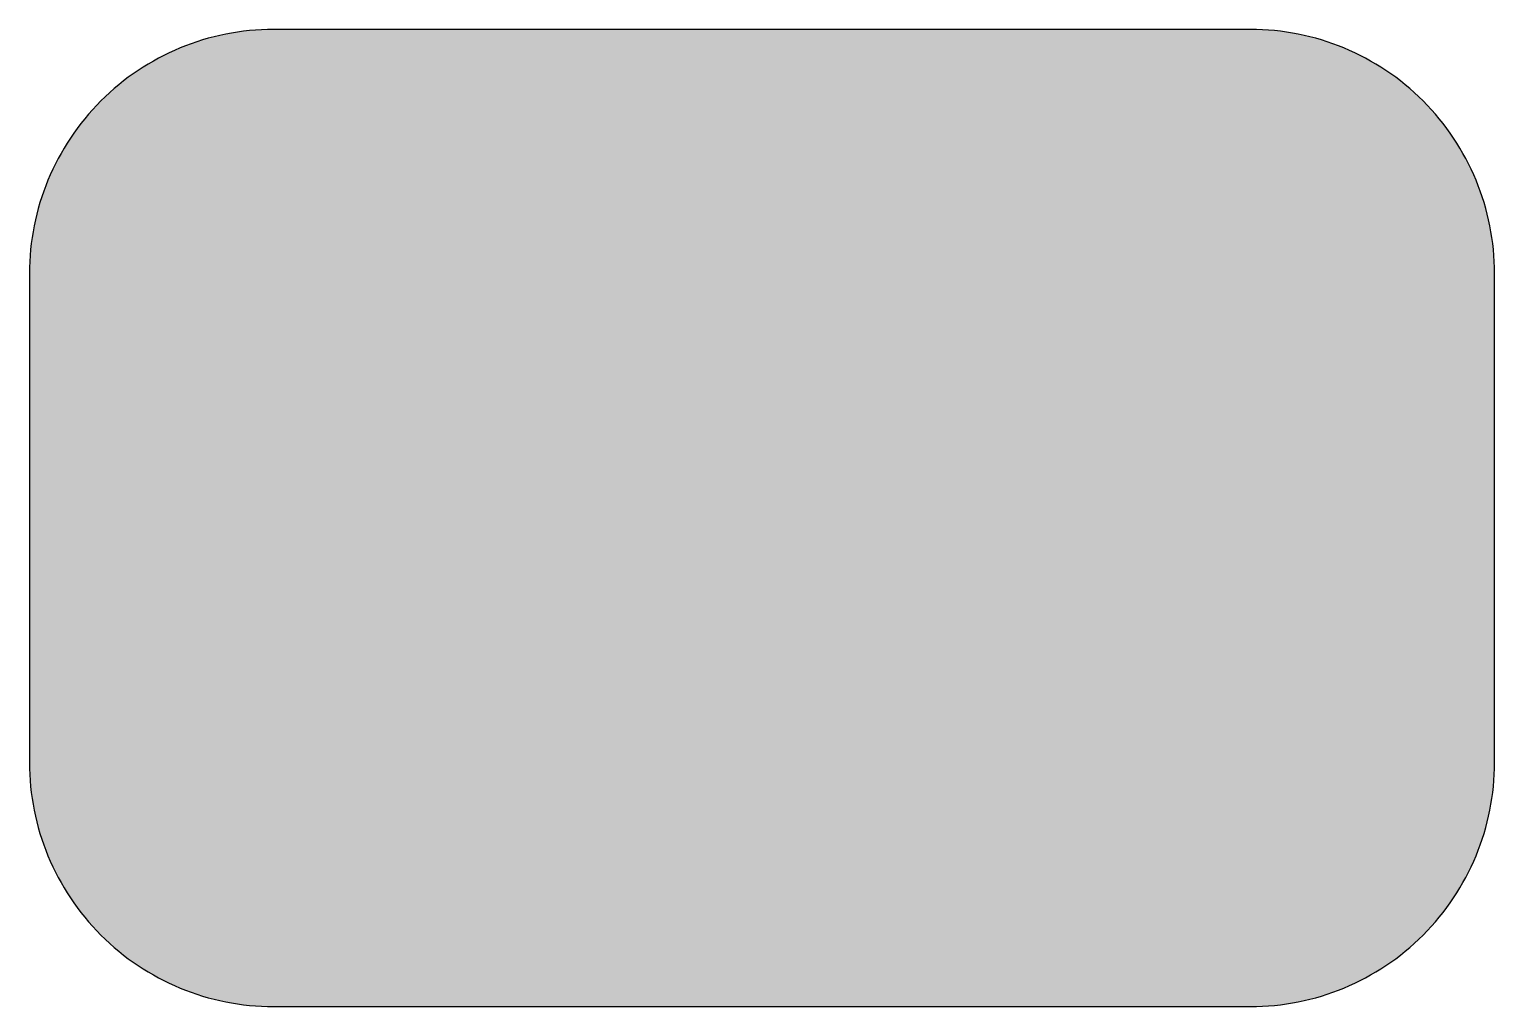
# Model space of a CAD drawing. Header units: millimetres. Extents: x 10 to 40, y 10 to 30.
import ezdxf

# ---------------------------------------------------------------- set-up
doc = ezdxf.new("R2010")
doc.units = ezdxf.units.MM
doc.layers.get('0').update_dxf_attribs({"lineweight": 25})

msp = doc.modelspace()

# ---------------------------------------------------------------- hatches: boundary and pattern name
at = {"transparency": 33554687}
h = msp.add_hatch(color=256, dxfattribs=at)
edge = h.paths.add_edge_path(flags=0)
edge.add_line((15, 10), (35, 10))
edge.add_arc((35, 15), 5, 270, 360)
edge.add_line((40, 15), (40, 25))
edge.add_arc((35, 25), 5, 0, 90)
edge.add_line((35, 30), (15, 30))
edge.add_arc((15, 25), 5, 90, 180)
edge.add_line((10, 25), (10, 15))
edge.add_arc((15, 15), 5, 180, 270)

# ---------------------------------------------------------------- linework, layer by layer
at = {"flags": 128}
msp.add_lwpolyline([(15, 10), (35, 10, 0.414214), (40, 15), (40, 25, 0.414214), (35, 30), (15, 30, 0.414214), (10, 25), (10, 15, 0.414214)], format="xyb", close=True, dxfattribs=at)

doc.saveas('drawing.dxf')
